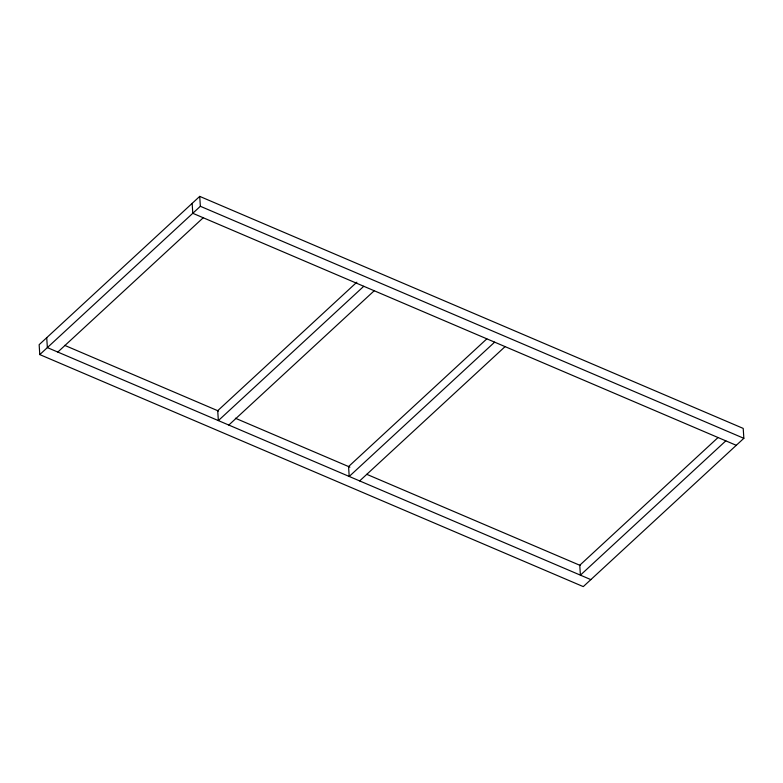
<?xml version="1.0" encoding="UTF-8"?>
<svg xmlns="http://www.w3.org/2000/svg" width="783" height="783" viewBox="0 0 783 783"><rect width="100%" height="100%" fill="white"/><g stroke="black" fill="none" stroke-linecap="round" stroke-linejoin="round"><path stroke-width="1.17" d="M199.724 196.386L39.15 344.686L39.786 354.591L583.276 586.614L743.85 438.314L743.214 428.409L199.724 196.386L200.36 206.291L39.786 354.591M57.815 352.066L203.237 217.752M356.852 282.183L217.713 410.693L218.359 420.598L363.772 286.284M228.802 425.061L374.225 290.747M486.811 338.873L348.572 466.551L349.208 476.456L494.631 342.151M359.661 480.919L505.084 346.615M718.001 437.57L579.763 565.248L580.399 575.153L725.821 440.849M200.36 206.291L743.85 438.314M736.274 445.312L192.784 213.289L192.148 203.384M64.695 345.362L218.526 411.036M235.37 418.23L349.913 467.128M366.757 474.312L580.105 565.395M590.852 579.616L47.362 347.603L46.726 337.688"/></g></svg>
